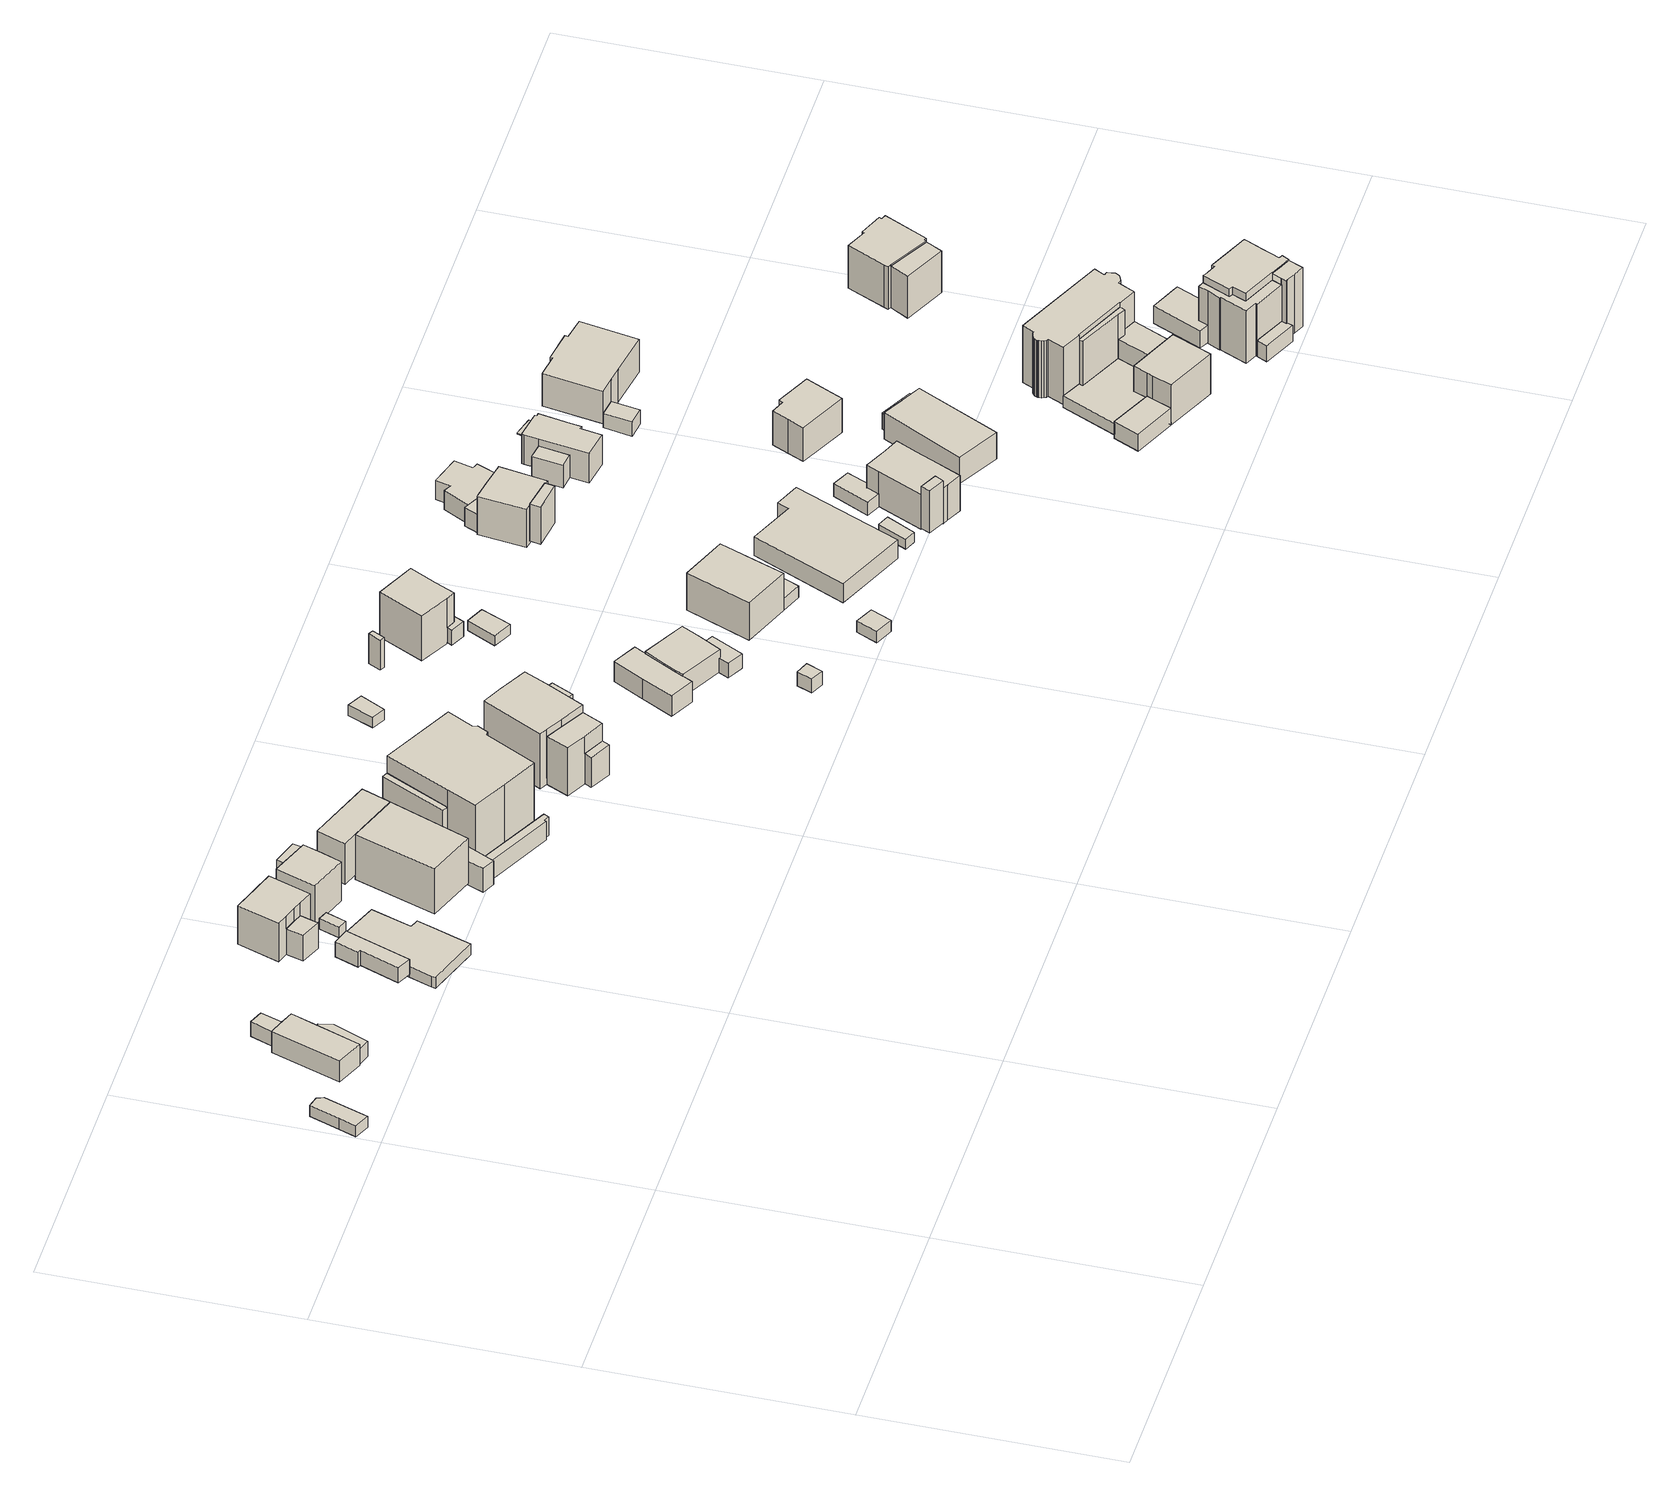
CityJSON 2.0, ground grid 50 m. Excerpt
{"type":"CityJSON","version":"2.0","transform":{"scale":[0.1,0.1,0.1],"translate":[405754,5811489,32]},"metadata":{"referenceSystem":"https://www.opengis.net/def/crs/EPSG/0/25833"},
"CityObjects":{
"building1":{"type":"Building","attributes":{"Gemeindeschluessel":"11000009","BezugspunktDach":"2200","function":"31001_2000","measuredHeight":2.52,"storeysAboveGround":1},"address":[{"country":"Germany","locality":"Berlin","thoroughfareNumber":"9 (3)","thoroughfareName":"Hahns Mühle"}],"geometry":[{"type":"Solid","lod":"1","boundaries":[[[[0,1,2,3,4,5]],[[6,7,8,9,10,11]],[[6,11,5,4]],[[7,6,4,3]],[[8,7,3,2]],[[9,8,2,1]],[[10,9,1,0]],[[11,10,0,5]]]]}]},
"building2":{"type":"Building","attributes":{"Gemeindeschluessel":"11000009","BezugspunktDach":"2200","function":"31001_2000","measuredHeight":4.81,"storeysAboveGround":1},"address":[{"country":"Germany","locality":"Berlin","thoroughfareNumber":"9 (1)","thoroughfareName":"Hahns Mühle"}],"geometry":[{"type":"Solid","lod":"1","boundaries":[[[[12,13,14,15,16,17]],[[18,19,20,21,22,23]],[[18,23,17,16]],[[19,18,16,15]],[[20,19,15,14]],[[21,20,14,13]],[[22,21,13,12]],[[23,22,12,17]]]]}]},
"building3":{"type":"Building","attributes":{"Gemeindeschluessel":"11000009","BezugspunktDach":"2200","function":"31001_2000","measuredHeight":3.52,"storeysAboveGround":1},"address":[{"country":"Germany","locality":"Berlin","thoroughfareNumber":"10 (2)","thoroughfareName":"Hahns Mühle"}],"geometry":[{"type":"Solid","lod":"1","boundaries":[[[[24,25,26,27,28]],[[29,30,31,32,33]],[[29,33,28,27]],[[30,29,27,26]],[[31,30,26,25]],[[32,31,25,24]],[[33,32,24,28]]]]}]},
"building4":{"type":"Building","attributes":{"Gemeindeschluessel":"11000009","BezugspunktDach":"2200","function":"31001_2000","measuredHeight":3.41,"storeysAboveGround":1},"address":[{"country":"Germany","locality":"Berlin","thoroughfareNumber":"9 (2)","thoroughfareName":"Hahns Mühle"}],"geometry":[{"type":"Solid","lod":"1","boundaries":[[[[15,34,35,16]],[[36,37,38,39]],[[36,39,16,35]],[[37,36,35,34]],[[38,37,34,15]],[[39,38,15,16]]]]}]},
"building5":{"type":"Building","attributes":{"Gemeindeschluessel":"11000009","BezugspunktDach":"2200","function":"31001_2000","measuredHeight":3.33,"storeysAboveGround":1},"address":[{"country":"Germany","locality":"Berlin","thoroughfareNumber":"10 (1)","thoroughfareName":"Hahns Mühle"}],"geometry":[{"type":"Solid","lod":"1","boundaries":[[[[40,41,42,43,44,45]],[[46,47,48,49,50,51]],[[46,51,45,44]],[[47,46,44,43]],[[48,47,43,42]],[[49,48,42,41]],[[50,49,41,40]],[[51,50,40,45]]]]}]},
"building6":{"type":"Building","attributes":{"Gemeindeschluessel":"11000009","BezugspunktDach":"2200","function":"31001_1010","measuredHeight":2.44,"storeysAboveGround":2},"address":[{"country":"Germany","locality":"Berlin","thoroughfareNumber":"11 (2)","thoroughfareName":"Hahns Mühle"}],"geometry":[{"type":"Solid","lod":"1","boundaries":[[[[52,53,54,55,56,57,58,59,60,61,62]],[[63,64,65,66,67,68,69,70,71,72,73]],[[63,73,62,61]],[[64,63,61,60]],[[65,64,60,59]],[[66,65,59,58]],[[67,66,58,57]],[[68,67,57,56]],[[69,68,56,55]],[[70,69,55,54]],[[71,70,54,53]],[[72,71,53,52]],[[73,72,52,62]]]]}]},
"building7":{"type":"Building","attributes":{"Gemeindeschluessel":"11000009","function":"31001_1010"},"address":[{"country":"Germany","locality":"Berlin","thoroughfareNumber":"10","thoroughfareName":"Hahns Mühle"}],"children":["building7-1","building7-2"]},
"building7-1":{"type":"BuildingPart","attributes":{"BezugspunktDach":"2200","measuredHeight":9.98,"storeysAboveGround":2},"parents":["building7"],"geometry":[{"type":"MultiSurface","lod":"1","boundaries":[[[74,75,76,77,78,79,80,81]],[[82,83,84,85,86,87,88,89]],[[82,89,81,80]],[[83,82,80,79]],[[84,83,79,78]],[[85,84,78,77]],[[86,85,77,76]],[[90,91,92,76,75]],[[88,87,75,74],[88,93,90,87]],[[89,88,74,81]],[[87,86,92,91,90]],[[90,93,88,87]]]}]},
"building7-2":{"type":"BuildingPart","attributes":{"BezugspunktDach":"2200","measuredHeight":5.84,"storeysAboveGround":2},"parents":["building7"],"geometry":[{"type":"MultiSurface","lod":"1","boundaries":[[[94,91,93,95]],[[88,86,96,97]],[[88,97,95,93]],[[96,86,91,94]],[[97,96,94,95]],[[86,87,90,91,98]],[[88,93,90,87]]]}]},
"building8":{"type":"Building","attributes":{"Gemeindeschluessel":"11000009","BezugspunktDach":"2200","function":"51009_1610","measuredHeight":2.44,"storeysAboveGround":0},"address":[{"country":"Germany","locality":"Berlin"}],"geometry":[{"type":"Solid","lod":"1","boundaries":[[[[99,100,101,102]],[[103,104,105,106]],[[103,106,102,101]],[[104,103,101,100]],[[105,104,100,99]],[[106,105,99,102]]]]}]},
"building9":{"type":"Building","attributes":{"Gemeindeschluessel":"11000009","function":"31001_1010"},"address":[{"country":"Germany","locality":"Berlin","thoroughfareNumber":"11 (1)","thoroughfareName":"Hahns Mühle"}],"children":["building9-1","building9-2"]},
"building9-1":{"type":"BuildingPart","attributes":{"BezugspunktDach":"2200","measuredHeight":9.52,"storeysAboveGround":2},"parents":["building9"],"geometry":[{"type":"MultiSurface","lod":"1","boundaries":[[[107,108,109,110,111]],[[112,113,114,115,116]],[[112,116,111,110]],[[117,118,119,120,113,112,110,109]],[[114,113,109,108]],[[115,114,108,107]],[[116,115,107,111]],[[120,119,118,117]]]}]},
"building9-2":{"type":"BuildingPart","attributes":{"BezugspunktDach":"2200","measuredHeight":7.89,"storeysAboveGround":2},"parents":["building9"],"geometry":[{"type":"MultiSurface","lod":"1","boundaries":[[[117,121,122,118]],[[123,124,120,119]],[[123,119,118,122]],[[124,123,122,121]],[[120,124,121,117]],[[119,120,125,117,118]]]}]},
"building10":{"type":"Building","attributes":{"Gemeindeschluessel":"11000009","function":"31001_1010"},"address":[{"country":"Germany","locality":"Berlin","thoroughfareNumber":"11","thoroughfareName":"Hahns Mühle"}],"children":["building10-1","building10-2"]},
"building10-1":{"type":"BuildingPart","attributes":{"BezugspunktDach":"2200","measuredHeight":9.48,"storeysAboveGround":3},"parents":["building10"],"geometry":[{"type":"Solid","lod":"1","boundaries":[[[[126,127,128,129,130]],[[131,132,133,134,135]],[[131,135,130,129]],[[132,131,129,128]],[[133,132,128,127]],[[135,134,126,130]],[[134,133,127,126]]]]}]},
"building10-2":{"type":"BuildingPart","attributes":{"BezugspunktDach":"2200","measuredHeight":10.41,"storeysAboveGround":3},"parents":["building10"],"geometry":[{"type":"MultiSurface","lod":"1","boundaries":[[[136,127,126,137]],[[138,139,140,141]],[[138,141,137,126]],[[139,138,134,133]],[[140,139,127,136]],[[141,140,136,137]],[[133,134,126,127,142]]]}]},
"building11":{"type":"Building","attributes":{"Gemeindeschluessel":"11000009","BezugspunktDach":"2200","function":"31001_2000","measuredHeight":5.54,"storeysAboveGround":1},"address":[{"country":"Germany","locality":"Berlin","thoroughfareNumber":"12 (1)","thoroughfareName":"Hahns Mühle"}],"geometry":[{"type":"Solid","lod":"1","boundaries":[[[[143,144,145,146,147,148,149]],[[150,151,152,153,154,155,156]],[[150,156,149,148]],[[151,150,148,147]],[[152,151,147,146]],[[153,152,146,145]],[[154,153,145,144]],[[155,154,144,143]],[[156,155,143,149]]]]}]},
"building12":{"type":"Building","attributes":{"Gemeindeschluessel":"11000009","BezugspunktDach":"2200","function":"51009_1610","measuredHeight":4.28,"storeysAboveGround":0},"address":[{"country":"Germany","locality":"Berlin"}],"geometry":[{"type":"Solid","lod":"1","boundaries":[[[[157,158,159,160,161,162]],[[163,164,165,166,167,168]],[[163,168,162,161]],[[164,163,161,160]],[[165,164,160,159]],[[166,165,159,158]],[[167,166,158,157]],[[168,167,157,162]]]]}]},
"building13":{"type":"Building","attributes":{"Gemeindeschluessel":"11000009","function":"31001_1010"},"address":[{"country":"Germany","locality":"Berlin","thoroughfareNumber":"12","thoroughfareName":"Hahns Mühle"}],"children":["building13-1","building13-2"]},
"building13-1":{"type":"BuildingPart","attributes":{"BezugspunktDach":"2200","measuredHeight":19.11,"storeysAboveGround":2},"parents":["building13"],"geometry":[{"type":"Solid","lod":"1","boundaries":[[[[169,170,171,172,173,174,175,176,177,178]],[[179,180,181,182,183,184,185,186,187,188]],[[179,188,178,177]],[[180,179,177,176],[180,189,190,179]],[[181,180,176,175]],[[182,181,175,174]],[[183,182,174,173]],[[184,183,173,172]],[[185,184,172,171]],[[186,185,171,170]],[[187,186,170,169]],[[188,187,169,178]],[[189,180,179,190]]]]}]},
"building13-2":{"type":"BuildingPart","attributes":{"BezugspunktDach":"2200","measuredHeight":10.56,"storeysAboveGround":2},"parents":["building13"],"geometry":[{"type":"Solid","lod":"1","boundaries":[[[[190,189,191,192]],[[153,180,179,154]],[[153,154,192,191]],[[180,153,191,189]],[[154,179,190,192]],[[179,180,189,190]]]]}]},
"building14":{"type":"Building","attributes":{"Gemeindeschluessel":"11000009","function":"31001_1010"},"address":[{"country":"Germany","locality":"Berlin","thoroughfareNumber":"13","thoroughfareName":"Hahns Mühle"}],"children":["building14-1","building14-2","building14-3","building14-4","building14-5"]},
"building14-1":{"type":"BuildingPart","attributes":{"BezugspunktDach":"2200","measuredHeight":15.38,"storeysAboveGround":2},"parents":["building14"],"geometry":[{"type":"MultiSurface","lod":"1","boundaries":[[[193,194,195,196,197,198,199,200,201]],[[202,203,204,205,206,207,208,209,210]],[[202,210,201,200]],[[203,202,200,199]],[[204,203,211,212,213,214,199,198]],[[205,204,198,197]],[[215,216,217,218,219,206,205,197,196]],[[207,206,196,195]],[[220,221,207,195,194]],[[222,223,220,208,194,193]],[[210,209,193,201]],[[214,213,212,211]],[[219,218,217,216,215]],[[208,207,221,220]],[[209,208,220,223,222]]]}]},
"building14-2":{"type":"BuildingPart","attributes":{"BezugspunktDach":"2200","measuredHeight":12.63,"storeysAboveGround":2},"parents":["building14"],"geometry":[{"type":"MultiSurface","lod":"1","boundaries":[[[224,225,221,223,226]],[[209,207,227,228,229]],[[209,229,226,223]],[[227,207,221,225]],[[230,231,225,224]],[[228,227,232,233]],[[229,228,224,226]],[[207,234,208,220,221]],[[223,220,208,209]],[[233,232,231,230]]]}]},
"building14-3":{"type":"BuildingPart","attributes":{"BezugspunktDach":"2200","measuredHeight":8.28,"storeysAboveGround":2},"parents":["building14"],"geometry":[{"type":"MultiSurface","lod":"1","boundaries":[[[213,235,236,214]],[[237,238,212,211]],[[237,211,214,236]],[[238,237,236,235]],[[212,238,235,213]],[[211,212,239,213,214]]]}]},
"building14-4":{"type":"BuildingPart","attributes":{"BezugspunktDach":"2200","measuredHeight":6.93,"storeysAboveGround":2},"parents":["building14"],"geometry":[{"type":"Solid","lod":"1","boundaries":[[[[240,231,230,241]],[[233,232,242,243]],[[233,243,241,230]],[[242,232,231,240]],[[243,242,240,241]],[[233,230,231,232]]]]}]},
"building14-5":{"type":"BuildingPart","attributes":{"BezugspunktDach":"2200","measuredHeight":11.04,"storeysAboveGround":2},"parents":["building14"],"geometry":[{"type":"Solid","lod":"1","boundaries":[[[[244,245,216,215]],[[217,246,247,218]],[[246,217,216,245]],[[247,246,245,244]],[[218,247,244,215]],[[217,218,215,216]]]]}]},
"building15":{"type":"Building","attributes":{"Gemeindeschluessel":"11000009","BezugspunktDach":"2200","function":"31001_2000","measuredHeight":2.4,"storeysAboveGround":1},"address":[{"country":"Germany","locality":"Berlin","thoroughfareNumber":"24 (1)","thoroughfareName":"Hahns Mühle"}],"geometry":[{"type":"Solid","lod":"1","boundaries":[[[[248,249,250,251]],[[252,253,254,255]],[[252,255,251,250]],[[253,252,250,249]],[[254,253,249,248]],[[255,254,248,251]]]]}]},
"building16":{"type":"Building","attributes":{"Gemeindeschluessel":"11000009","BezugspunktDach":"2200","function":"31001_2000","measuredHeight":3.65,"storeysAboveGround":1},"address":[{"country":"Germany","locality":"Berlin","thoroughfareNumber":"15 (2)","thoroughfareName":"Hahns Mühle"}],"geometry":[{"type":"Solid","lod":"1","boundaries":[[[[256,257,258,259,260]],[[261,262,263,264,265]],[[261,265,260,259]],[[262,261,259,258]],[[263,262,258,257]],[[264,263,257,256]],[[265,264,256,260]]]]}]},
"building17":{"type":"Building","attributes":{"Gemeindeschluessel":"11000009","function":"31001_1010"},"address":[{"country":"Germany","locality":"Berlin","thoroughfareNumber":"14","thoroughfareName":"Hahns Mühle"}],"children":["building17-1","building17-2"]},
"building17-1":{"type":"BuildingPart","attributes":{"BezugspunktDach":"2200","measuredHeight":5.62,"storeysAboveGround":1},"parents":["building17"],"geometry":[{"type":"MultiSurface","lod":"1","boundaries":[[[266,267,268,269,270,271,272]],[[273,274,275,276,277,278,279]],[[280,281,279,272,271]],[[282,280,271,270]],[[283,284,282,274,285,275,274,270,269]],[[276,275,269,268]],[[277,276,268,267]],[[278,277,267,266]],[[279,278,266,272]],[[273,279,281,280]],[[274,286,273,280,282]],[[275,285,284,283]],[[285,274,282,284]]]}]},
"building17-2":{"type":"BuildingPart","attributes":{"BezugspunktDach":"2200","measuredHeight":5.42,"storeysAboveGround":1},"parents":["building17"],"geometry":[{"type":"MultiSurface","lod":"1","boundaries":[[[287,281,284,288,289,290,291]],[[292,293,294,285,279,295,296]],[[292,296,291,290]],[[293,292,290,289]],[[294,293,289,288]],[[294,288,283,275,285]],[[295,279,281,287]],[[296,295,287,291]],[[285,275,283,284]],[[273,280,281,279]],[[280,273,274,282]],[[285,284,282,274]]]}]},
"building18":{"type":"Building","attributes":{"Gemeindeschluessel":"11000009","BezugspunktDach":"2200","function":"51009_1610","measuredHeight":6.95,"storeysAboveGround":0},"address":[{"country":"Germany","locality":"Berlin"}],"geometry":[{"type":"Solid","lod":"1","boundaries":[[[[297,298,299,300]],[[301,302,303,304]],[[301,304,300,299]],[[302,301,299,298]],[[303,302,298,297]],[[304,303,297,300]]]]}]},
"building19":{"type":"Building","attributes":{"Gemeindeschluessel":"11000009","BezugspunktDach":"2200","function":"31001_2463","measuredHeight":3.22,"storeysAboveGround":1},"address":[{"country":"Germany","locality":"Berlin","thoroughfareNumber":"14 (1)","thoroughfareName":"Hahns Mühle"}],"geometry":[{"type":"Solid","lod":"1","boundaries":[[[[305,306,307,308,309,310]],[[311,278,277,312,313,314]],[[311,314,310,309]],[[278,311,309,308]],[[277,278,308,307]],[[312,277,307,306]],[[313,312,306,305]],[[314,313,305,310]]]]}]},
"building20":{"type":"Building","attributes":{"Gemeindeschluessel":"11000009","function":"31001_1010"},"address":[{"country":"Germany","locality":"Berlin","thoroughfareNumber":"23","thoroughfareName":"Hahns Mühle"}],"children":["building20-1","building20-2"]},
"building20-1":{"type":"BuildingPart","attributes":{"BezugspunktDach":"2200","measuredHeight":11.65,"storeysAboveGround":2},"parents":["building20"],"geometry":[{"type":"MultiSurface","lod":"1","boundaries":[[[315,316,317,318,319,320,321]],[[322,323,324,325,326,327,328]],[[322,328,321,320]],[[323,322,320,319]],[[324,323,319,318]],[[325,324,318,317]],[[326,325,329,330,331,332,317,316]],[[333,331,316,315]],[[327,326,330,334]],[[328,327,315,321]],[[332,331,330,329]],[[334,330,331,333]]]}]},
"building20-2":{"type":"BuildingPart","attributes":{"BezugspunktDach":"2200","measuredHeight":3.41,"storeysAboveGround":2},"parents":["building20"],"geometry":[{"type":"Solid","lod":"1","boundaries":[[[[335,336,332,331,333,337]],[[334,330,329,338,339,340]],[[334,340,337,333]],[[338,329,332,336]],[[339,338,336,335]],[[340,339,335,337]],[[334,333,331,330]],[[329,330,331,332]]]]}]},
"building21":{"type":"Building","attributes":{"Gemeindeschluessel":"11000009","BezugspunktDach":"2200","function":"31001_2000","measuredHeight":2.31,"storeysAboveGround":1},"address":[{"country":"Germany","locality":"Berlin","thoroughfareNumber":"22","thoroughfareName":"Hahns Mühle"}],"geometry":[{"type":"Solid","lod":"1","boundaries":[[[[341,342,343,344]],[[345,346,347,348]],[[345,348,344,343]],[[346,345,343,342]],[[347,346,342,341]],[[348,347,341,344]]]]}]},
"building22":{"type":"Building","attributes":{"Gemeindeschluessel":"11000009","BezugspunktDach":"2200","function":"31001_2000","measuredHeight":3.1,"storeysAboveGround":1},"address":[{"country":"Germany","locality":"Berlin","thoroughfareNumber":"16 (1)","thoroughfareName":"Hahns Mühle"}],"geometry":[{"type":"Solid","lod":"1","boundaries":[[[[349,350,351,352]],[[353,354,355,356]],[[353,356,352,351]],[[354,353,351,350]],[[355,354,350,349]],[[356,355,349,352]]]]}]},
"building23":{"type":"Building","attributes":{"Gemeindeschluessel":"11000009","BezugspunktDach":"2200","function":"31001_1010","measuredHeight":10.92,"storeysAboveGround":1},"address":[{"country":"Germany","locality":"Berlin","thoroughfareNumber":"15","thoroughfareName":"Hahns Mühle"}],"geometry":[{"type":"Solid","lod":"1","boundaries":[[[[357,358,359,360,361]],[[362,363,364,365,366]],[[362,366,361,360]],[[363,362,360,359]],[[364,363,359,358]],[[365,364,358,357]],[[366,365,357,361]]]]}]},
"building24":{"type":"Building","attributes":{"Gemeindeschluessel":"11000009","BezugspunktDach":"2200","function":"31001_2000","measuredHeight":2.67,"storeysAboveGround":1},"address":[{"country":"Germany","locality":"Berlin","thoroughfareNumber":"15 (1)","thoroughfareName":"Hahns Mühle"}],"geometry":[{"type":"Solid","lod":"1","boundaries":[[[[367,368,369,370,371]],[[364,372,373,374,365]],[[364,365,371,370]],[[372,364,370,369]],[[373,372,369,368]],[[374,373,368,367]],[[365,374,367,371]]]]}]},
"building25":{"type":"Building","attributes":{"Gemeindeschluessel":"11000009","BezugspunktDach":"2200","function":"31001_1010","measuredHeight":4.26,"storeysAboveGround":2},"address":[{"country":"Germany","locality":"Berlin","thoroughfareNumber":"16","thoroughfareName":"Hahns Mühle"}],"geometry":[{"type":"Solid","lod":"1","boundaries":[[[[375,376,377,378,379,380]],[[381,382,383,384,385,386]],[[381,386,380,379]],[[382,381,379,378]],[[383,382,378,377]],[[384,383,377,376]],[[385,384,376,375]],[[386,385,375,380]]]]}]},
"building26":{"type":"Building","attributes":{"Gemeindeschluessel":"11000009","BezugspunktDach":"2200","function":"51009_1610","measuredHeight":8.54,"storeysAboveGround":0},"address":[{"country":"Germany","locality":"Berlin"}],"geometry":[{"type":"Solid","lod":"1","boundaries":[[[[387,388,389,390]],[[391,392,393,394]],[[391,394,390,389]],[[392,391,389,388]],[[393,392,388,387]],[[394,393,387,390]]]]}]},
"building27":{"type":"Building","attributes":{"Gemeindeschluessel":"11000009","BezugspunktDach":"2200","function":"31001_2000","measuredHeight":2.31,"storeysAboveGround":1},"address":[{"country":"Germany","locality":"Berlin","thoroughfareNumber":"16 (2)","thoroughfareName":"Hahns Mühle"}],"geometry":[{"type":"Solid","lod":"1","boundaries":[[[[395,396,397,398]],[[399,400,401,402]],[[399,402,398,397]],[[400,399,397,396]],[[401,400,396,395]],[[402,401,395,398]]]]}]},
"building28":{"type":"Building","attributes":{"Gemeindeschluessel":"11000009","BezugspunktDach":"2200","function":"51009_1610","measuredHeight":4.29,"storeysAboveGround":0},"address":[{"country":"Germany","locality":"Berlin"}],"geometry":[{"type":"Solid","lod":"1","boundaries":[[[[403,404,405,406,407]],[[408,409,410,411,412]],[[408,412,407,406]],[[409,408,406,405]],[[410,409,405,404]],[[411,410,404,403]],[[412,411,403,407]]]]}]},
"building29":{"type":"Building","attributes":{"Gemeindeschluessel":"11000009","BezugspunktDach":"2200","function":"51009_1610","measuredHeight":9.69,"storeysAboveGround":0},"address":[{"country":"Germany","locality":"Berlin"}],"geometry":[{"type":"Solid","lod":"1","boundaries":[[[[413,414,415,416]],[[417,418,419,420]],[[417,420,416,415]],[[418,417,415,414]],[[419,418,414,413]],[[420,419,413,416]]]]}]},
"building30":{"type":"Building","attributes":{"Gemeindeschluessel":"11000009","function":"31001_1010"},"address":[{"country":"Germany","locality":"Berlin","thoroughfareNumber":"21","thoroughfareName":"Hahns Mühle"}],"children":["building30-1","building30-2"]},
"building30-1":{"type":"BuildingPart","attributes":{"BezugspunktDach":"2200","measuredHeight":10.8,"storeysAboveGround":2},"parents":["building30"],"geometry":[{"type":"MultiSurface","lod":"1","boundaries":[[[421,422,423,424,425,426,427,428]],[[429,430,431,432,433,434,435,436]],[[429,436,428,427]],[[430,429,427,426]],[[431,430,426,425]],[[432,437,403,425,424]],[[433,432,424,423]],[[434,433,423,422]],[[435,434,422,421]],[[436,435,421,428]],[[431,438,403,437,432]]]}]},
"building30-2":{"type":"BuildingPart","attributes":{"BezugspunktDach":"2200","measuredHeight":4.38,"storeysAboveGround":2},"parents":["building30"],"geometry":[{"type":"Solid","lod":"1","boundaries":[[[[404,403,437,439,440,441,442,443,444,445,446,405]],[[447,448,449,450,451,452,453,454,455,456,457,458]],[[447,458,405,446]],[[448,447,446,445]],[[449,448,445,444]],[[450,449,444,443]],[[451,450,443,442]],[[452,451,442,441]],[[453,452,441,440]],[[454,453,440,439]],[[455,454,439,437]],[[456,455,437,432,431,403]],[[457,456,403,404]],[[458,457,404,405]],[[403,431,432,437]]]]}]},
"building31":{"type":"Building","attributes":{"Gemeindeschluessel":"11000009","BezugspunktDach":"2200","function":"31001_1010","measuredHeight":9.93,"storeysAboveGround":2},"address":[{"country":"Germany","locality":"Berlin","thoroughfareNumber":"17A","thoroughfareName":"Hahns Mühle"}],"geometry":[{"type":"Solid","lod":"1","boundaries":[[[[459,460,461,462,463,464,465,466,467,468,469,470,471]],[[472,473,474,475,476,477,478,479,480,481,482,483,484]],[[472,484,471,470]],[[473,472,470,469]],[[474,473,469,468]],[[475,474,468,467]],[[476,475,467,466]],[[477,476,466,465]],[[478,477,465,464]],[[479,478,464,463]],[[480,479,463,462]],[[481,480,462,461]],[[482,481,461,460]],[[483,482,460,459]],[[484,483,459,471]]]]}]},
"building32":{"type":"Building","attributes":{"Gemeindeschluessel":"11000009","BezugspunktDach":"2200","function":"31001_2463","measuredHeight":3.04,"storeysAboveGround":1},"address":[{"country":"Germany","locality":"Berlin","thoroughfareNumber":"17A (1)","thoroughfareName":"Hahns Mühle"}],"geometry":[{"type":"Solid","lod":"1","boundaries":[[[[485,486,487,488,489,490]],[[491,492,493,494,495,496]],[[491,496,490,489]],[[492,491,489,488]],[[493,492,488,487]],[[494,493,487,486]],[[495,494,486,485]],[[496,495,485,490]]]]}]},
"building33":{"type":"Building","attributes":{"Gemeindeschluessel":"11000009","function":"31001_1010"},"address":[{"country":"Germany","locality":"Berlin","thoroughfareNumber":"20","thoroughfareName":"Hahns Mühle"}],"children":["building33-1","building33-2"]},
"building33-1":{"type":"BuildingPart","attributes":{"BezugspunktDach":"2200","measuredHeight":8.61,"storeysAboveGround":2},"parents":["building33"],"geometry":[{"type":"MultiSurface","lod":"1","boundaries":[[[497,498,499,500,501,502,503,504,505,506,507]],[[508,509,510,511,512,513,514,515,516,517,518]],[[508,519,520,521,518,507,506]],[[509,508,506,505]],[[510,509,505,504]],[[511,510,504,503]],[[512,511,503,502]],[[513,512,502,501]],[[514,513,501,500]],[[515,514,500,499]],[[516,515,499,498]],[[517,516,498,497]],[[518,517,497,507]],[[521,520,519,508]]]}]},
"building33-2":{"type":"BuildingPart","attributes":{"BezugspunktDach":"2200","measuredHeight":5.17,"storeysAboveGround":2},"parents":["building33"],"geometry":[{"type":"Solid","lod":"1","boundaries":[[[[520,519,522,523]],[[524,508,521,525]],[[524,525,523,522]],[[508,524,522,519]],[[525,521,520,523]],[[521,508,519,520]]]]}]},
"building34":{"type":"Building","attributes":{"Gemeindeschluessel":"11000009","function":"31001_1010"},"address":[{"country":"Germany","locality":"Berlin","thoroughfareNumber":"4","thoroughfareName":"Spreestraße"}],"children":["building34-1","building34-2"]},
"building34-1":{"type":"BuildingPart","attributes":{"BezugspunktDach":"2200","measuredHeight":8.39,"storeysAboveGround":1},"parents":["building34"],"geometry":[{"type":"MultiSurface","lod":"1","boundaries":[[[526,527,528,529,530]],[[531,532,533,534,535]],[[531,535,530,529]],[[536,537,538,532,531,529,528]],[[539,540,536,532,528,527]],[[534,533,527,526]],[[535,534,526,530]],[[532,538,537,536]],[[533,532,536,540,539]]]}]},
"building34-2":{"type":"BuildingPart","attributes":{"BezugspunktDach":"2200","measuredHeight":3.69,"storeysAboveGround":1},"parents":["building34"],"geometry":[{"type":"MultiSurface","lod":"1","boundaries":[[[540,541,542,537]],[[543,544,533,538]],[[543,538,537,542]],[[544,543,542,541]],[[533,544,541,540]],[[538,532,536,537]],[[540,536,532,533]]]}]},
"building35":{"type":"Building","attributes":{"Gemeindeschluessel":"11000009","BezugspunktDach":"2200","function":"31001_1010","measuredHeight":9.67,"storeysAboveGround":2},"address":[{"country":"Germany","locality":"Berlin","thoroughfareNumber":"17","thoroughfareName":"Hahns Mühle"}],"geometry":[{"type":"Solid","lod":"1","boundaries":[[[[545,546,547,548,549,550,551,552]],[[553,554,555,556,557,558,559,560]],[[553,560,552,551]],[[554,553,551,550]],[[555,554,550,549]],[[556,555,549,548]],[[557,556,548,547]],[[558,557,547,546]],[[559,558,546,545]],[[560,559,545,552]]]]}]},
"building36":{"type":"Building","attributes":{"Gemeindeschluessel":"11000009","BezugspunktDach":"2200","function":"31001_2000","measuredHeight":0.221,"storeysAboveGround":1},"address":[{"country":"Germany","locality":"Berlin","thoroughfareNumber":"20 (1)","thoroughfareName":"Hahns Mühle"}],"geometry":[{"type":"Solid","lod":"1","boundaries":[[[[561,562,563,564]],[[565,566,567,568]],[[565,568,564,563]],[[566,565,563,562]],[[567,566,562,561]],[[568,567,561,564]]]]}]},
"building37":{"type":"Building","attributes":{"Gemeindeschluessel":"11000009","BezugspunktDach":"2200","function":"31001_2000","measuredHeight":4.07,"storeysAboveGround":1},"address":[{"country":"Germany","locality":"Berlin","thoroughfareNumber":"19 (1)","thoroughfareName":"Hahns Mühle"}],"geometry":[{"type":"Solid","lod":"1","boundaries":[[[[569,570,571,572]],[[573,574,575,576]],[[573,576,572,571]],[[574,573,571,570]],[[575,574,570,569]],[[576,575,569,572]]]]}]},
"building38":{"type":"Building","attributes":{"Gemeindeschluessel":"11000009","BezugspunktDach":"2200","function":"31001_2000","measuredHeight":2.6,"storeysAboveGround":1},"address":[{"country":"Germany","locality":"Berlin","thoroughfareNumber":"1 (1)","thoroughfareName":"Spreestraße"}],"geometry":[{"type":"Solid","lod":"1","boundaries":[[[[577,578,579,580,581,582,583,584]],[[585,586,587,588,589,590,591,592]],[[585,592,584,583]],[[586,585,583,582]],[[587,586,582,581]],[[588,587,581,580]],[[589,588,580,579]],[[590,589,579,578]],[[591,590,578,577]],[[592,591,577,584]]]]}]},
"building39":{"type":"Building","attributes":{"Gemeindeschluessel":"11000009","BezugspunktDach":"2200","function":"31001_1010","measuredHeight":10.08,"storeysAboveGround":1},"address":[{"country":"Germany","locality":"Berlin","thoroughfareNumber":"19","thoroughfareName":"Hahns Mühle"},{"country":"Germany","locality":"Berlin","thoroughfareNumber":"110","thoroughfareName":"Müggelseedamm"}],"geometry":[{"type":"Solid","lod":"1","boundaries":[[[[593,594,595,596,597,598,599,600,601,602]],[[603,604,605,606,607,608,609,610,611,612]],[[603,612,602,601]],[[604,603,601,600]],[[605,604,600,599]],[[606,605,599,598]],[[607,606,598,597]],[[608,607,597,596]],[[609,608,596,595]],[[610,609,595,594]],[[611,610,594,593]],[[612,611,593,602]]]]}]},
"building40":{"type":"Building","attributes":{"Gemeindeschluessel":"11000009","function":"31001_1010"},"address":[{"country":"Germany","locality":"Berlin","thoroughfareNumber":"1","thoroughfareName":"Spreestraße"}],"children":["building40-1","building40-2","building40-3","building40-4","building40-5"]},
"building40-1":{"type":"BuildingPart","attributes":{"BezugspunktDach":"2200","measuredHeight":14.14,"storeysAboveGround":3},"parents":["building40"],"geometry":[{"type":"MultiSurface","lod":"1","boundaries":[[[613,614,615,616,617,618,619,620,621,622,623,624,625,626,627,628,629,630,631,632,633,634,635,636,637,638,639,640]],[[641,642,643,644,645,646,647,648,649,650,651,652,653,654,655,656,657,658,659,660,661,662,663,664,665,666,667,668]],[[641,668,640,639]],[[642,641,639,638]],[[643,642,638,637]],[[644,643,637,636]],[[645,644,636,635]],[[646,645,635,634]],[[647,646,634,633]],[[648,647,633,632]],[[649,648,632,631]],[[650,649,631,630]],[[651,650,630,629]],[[652,651,629,628]],[[653,652,628,627]],[[654,653,627,626]],[[655,654,626,625]],[[656,655,625,624]],[[657,656,624,623]],[[658,657,623,622]],[[659,658,622,621]],[[660,659,621,620]],[[661,660,620,619]],[[662,661,619,618]],[[663,662,618,617]],[[669,670,671,670,672,617,616]],[[665,673,674,616,615]],[[675,673,615,614]],[[667,676,675,614,613]],[[668,667,613,640]],[[664,677,670,669]],[[677,663,672,670,671]],[[664,674,673,665]],[[678,666,665,673,675]],[[675,676,667,666]]]}]},
"building40-2":{"type":"BuildingPart","attributes":{"BezugspunktDach":"2200","measuredHeight":12.07,"storeysAboveGround":3},"parents":["building40"],"geometry":[{"type":"MultiSurface","lod":"1","boundaries":[[[679,680,674,673,675,676,681]],[[667,666,665,664,682,683,684]],[[667,684,681,676]],[[685,669,674,680]],[[683,686,685,680,679]],[[684,683,679,681]],[[666,667,676,675]],[[665,666,675,673,687]],[[665,673,674,664]],[[682,664,669,685]],[[682,688,685,686,683]]]}]},
"building40-3":{"type":"BuildingPart","attributes":{"BezugspunktDach":"2200","measuredHeight":10.85,"storeysAboveGround":3},"parents":["building40"],"geometry":[{"type":"MultiSurface","lod":"1","boundaries":[[[689,690,691,692,693,694,695,696,697]],[[698,699,700,701,702,703,704,705,706]],[[707,708,697,696]],[[699,709,707,698,696,695]],[[700,699,695,694]],[[701,700,694,693]],[[702,701,693,692]],[[703,702,692,691]],[[704,703,691,690]],[[705,704,690,689]],[[706,705,689,697]],[[698,706,708,707]],[[698,707,709,699]]]}]},
"building40-4":{"type":"BuildingPart","attributes":{"BezugspunktDach":"2200","measuredHeight":8.07,"storeysAboveGround":3},"parents":["building40"],"geometry":[{"type":"MultiSurface","lod":"1","boundaries":[[[710,711,672,670,669,685,686,712]],[[713,714,715,716,717,702,718,701]],[[713,701,712,686]],[[714,713,683,682]],[[715,714,685,682,664]],[[716,715,664,677]],[[717,716,670,677,663]],[[702,717,672,711]],[[718,702,711,710]],[[701,718,710,712]],[[682,683,686,685,719]],[[664,682,685,669]],[[677,664,669,670]],[[663,677,670,672,720]]]}]},
"building40-5":{"type":"BuildingPart","attributes":{"BezugspunktDach":"2200","measuredHeight":3.92,"storeysAboveGround":3},"parents":["building40"],"geometry":[{"type":"MultiSurface","lod":"1","boundaries":[[[708,709,721,722]],[[723,699,706,724]],[[723,724,722,721]],[[699,723,721,709]],[[706,699,698,706,708]],[[724,706,708,722]],[[708,706,698,707]],[[725,709,707,698,699]]]}]},
"building41":{"type":"Building","attributes":{"Gemeindeschluessel":"11000009","BezugspunktDach":"2200","function":"51009_1610","measuredHeight":3.69,"storeysAboveGround":0},"address":[{"country":"Germany","locality":"Berlin"}],"geometry":[{"type":"Solid","lod":"1","boundaries":[[[[726,727,728,729,730,731]],[[732,733,734,735,736,737]],[[732,737,731,730]],[[733,732,730,729]],[[734,733,729,728]],[[735,734,728,727]],[[736,735,727,726]],[[737,736,726,731]]]]}]},
"building42":{"type":"Building","attributes":{"Gemeindeschluessel":"11000009","function":"31001_1010"},"address":[{"country":"Germany","locality":"Berlin","thoroughfareNumber":"2","thoroughfareName":"Spreestraße"}],"children":["building42-1","building42-2","building42-3"]},
"building42-1":{"type":"BuildingPart","attributes":{"BezugspunktDach":"2200","measuredHeight":14.8,"storeysAboveGround":4},"parents":["building42"],"geometry":[{"type":"MultiSurface","lod":"1","boundaries":[[[738,739,740,741,742,743,744,745,746,747,748,749,750,751,752,753,754,755]],[[756,757,758,759,760,761,762,763,764,765,766,767,768,769,770,771,772,773]],[[774,775,776,755,754]],[[777,774,756,754,753]],[[758,778,777,757,753,752]],[[759,758,752,751]],[[760,759,751,750]],[[761,760,750,749]],[[762,761,749,748]],[[763,762,748,747]],[[764,763,747,746]],[[765,764,746,745]],[[766,765,745,744]],[[767,766,744,743]],[[768,767,743,742]],[[769,768,742,741]],[[770,769,741,740]],[[779,780,770,740,739]],[[772,781,782,779,739,738]],[[775,783,772,738,755]],[[756,773,776,775,774]],[[757,756,774,777]],[[757,777,778,758]],[[771,770,780,779]],[[784,782,781,772]],[[784,771,779,782]],[[773,772,783,775]]]}]},
"building42-2":{"type":"BuildingPart","attributes":{"BezugspunktDach":"2200","measuredHeight":14.1,"storeysAboveGround":4},"parents":["building42"],"geometry":[{"type":"MultiSurface","lod":"1","boundaries":[[[785,786,787,780,782,781,788,789]],[[733,772,784,770,790,791,735,734]],[[733,734,789,788]],[[790,770,780,787]],[[791,790,787,786]],[[735,791,786,785]],[[734,735,785,789]],[[733,792,793,783,772]],[[784,772,781,782]],[[770,771,779,780]],[[784,782,779,771,794]]]}]},
"building42-3":{"type":"BuildingPart","attributes":{"BezugspunktDach":"2200","measuredHeight":12.15,"storeysAboveGround":4},"parents":["building42"],"geometry":[{"type":"MultiSurface","lod":"1","boundaries":[[[795,796,793,783,775,774,777,778,797,798,799,800,801]],[[802,803,804,805,758,757,756,773,772,733,732,806,807]],[[802,807,801,800]],[[803,802,800,799]],[[804,803,799,798]],[[805,804,798,797]],[[758,805,797,778]],[[757,758,757,808]],[[757,809,757,756]],[[733,772,783,772,733,793]],[[732,733,793,796]],[[806,732,796,795]],[[807,806,795,801]],[[808,757,758,810,778,777]],[[756,757,809,777,774,811]],[[773,756,774,775]],[[772,773,812,775,783]]]}]},
"building43":{"type":"Building","attributes":{"Gemeindeschluessel":"11000009","BezugspunktDach":"2200","function":"31001_2723","measuredHeight":4.69,"storeysAboveGround":1},"address":[{"country":"Germany","locality":"Berlin","thoroughfareNumber":"2 (1)","thoroughfareName":"Spreestraße"}],"geometry":[{"type":"Solid","lod":"1","boundaries":[[[[813,814,815,816,817,818,819,820,821,822,823,824,825,826]],[[827,828,829,830,831,832,833,834,835,836,837,838,839,840]],[[827,840,826,825]],[[828,827,825,824]],[[829,828,824,823]],[[830,829,823,822]],[[831,830,822,821]],[[832,831,821,820]],[[833,832,820,819]],[[834,833,819,818]],[[835,834,818,817]],[[836,835,817,816]],[[837,836,816,815]],[[838,837,815,814]],[[839,838,814,813]],[[840,839,813,826]]]]}]},
"building44":{"type":"Building","attributes":{"Gemeindeschluessel":"11000009","function":"31001_1010"},"address":[{"country":"Germany","locality":"Berlin","thoroughfareNumber":"3","thoroughfareName":"Spreestraße"}],"children":["building44-1","building44-2"]},
"building44-1":{"type":"BuildingPart","attributes":{"BezugspunktDach":"2200","measuredHeight":12.41,"storeysAboveGround":2},"parents":["building44"],"geometry":[{"type":"MultiSurface","lod":"1","boundaries":[[[841,842,843,844,845,846,847,848,849,850,851,852]],[[853,854,855,856,857,858,859,860,861,862,863,864]],[[853,864,852,851]],[[854,853,851,850]],[[855,854,850,849]],[[856,855,849,848]],[[857,856,848,847]],[[858,857,847,846]],[[859,858,846,845]],[[860,859,845,844]],[[861,860,844,843]],[[862,861,843,842]],[[865,866,842,841]],[[864,863,841,852]],[[867,863,868,862,869,866,865]]]}]},
"building44-2":{"type":"BuildingPart","attributes":{"BezugspunktDach":"2200","measuredHeight":10.65,"storeysAboveGround":2},"parents":["building44"],"geometry":[{"type":"Solid","lod":"1","boundaries":[[[[870,866,865,871]],[[863,862,872,873]],[[863,873,871,865]],[[872,862,866,870]],[[873,872,870,871]],[[862,863,865,866]]]]}]}
},
"vertices":[
[35,1034,31],[65,1122,31],[60,1135,31],[38,1141,31],[17,1082,31],[5,1048,31],[17,1082,6],[38,1141,6],[60,1135,6],[65,1122,6],[35,1034,6],[5,1048,6],
[183,1089,65],[216,1183,65],[232,1227,65],[206,1237,65],[177,1248,65],[130,1111,65],[177,1248,16],[206,1237,16],[232,1227,16],[216,1183,16],[183,1089,16],[130,1111,16],
[208,1081,53],[237,1151,53],[231,1178,53],[216,1183,53],[183,1089,53],[216,1183,18],[231,1178,18],[237,1151,18],[208,1081,18],[183,1089,18],
[220,1279,65],[193,1290,65],[193,1290,31],[220,1279,31],[206,1237,31],[177,1248,31],
[436,1066,59],[482,1194,59],[448,1205,59],[431,1158,59],[437,1156,59],[408,1079,59],[437,1156,25],[431,1158,25],[448,1205,25],[482,1194,25],[436,1066,25],[408,1079,25],
[523,978,43],[532,1006,43],[548,1052,43],[559,1085,43],[542,1092,43],[568,1171,43],[485,1203,43],[482,1194,43],[436,1066,43],[420,1021,43],[419,1014,43],[420,1021,18],[436,1066,18],[482,1194,18],[485,1203,18],[568,1171,18],[542,1092,18],[559,1085,18],[548,1052,18],[532,1006,18],[523,978,18],[419,1014,18],
[410,1284,132],[434,1276,132],[451,1270,132],[480,1259,132],[508,1342,132],[461,1358,132],[415,1374,132],[387,1292,132],[415,1374,44],[461,1358,44],[508,1342,44],[480,1259,44],[451,1270,44],[434,1276,44],[410,1284,44],[387,1292,44],[434,1276,103],[451,1270,103],[451,1270,63],[410,1284,103],
[440,1234,103],[400,1250,103],[440,1234,44],[400,1250,44],[451,1270,89],
[506,1201,60],[520,1241,60],[501,1248,60],[487,1208,60],[501,1248,36],[520,1241,36],[506,1201,36],[487,1208,36],
[581,1230,130],[595,1268,130],[608,1306,130],[533,1335,130],[505,1258,130],[533,1335,39],[608,1306,39],[595,1268,39],[581,1230,39],[505,1258,39],[608,1306,124],[557,1326,124],[557,1326,45],[608,1306,45],
[613,1327,124],[563,1343,124],[563,1343,45],[613,1327,45],[608,1306,76],
[654,1224,135],[755,1187,135],[776,1244,135],[646,1291,135],[624,1234,135],[646,1291,41],[776,1244,41],[755,1187,41],[654,1224,41],[624,1234,41],
[695,1029,135],[599,1064,135],[654,1224,31],[755,1187,31],[695,1029,31],[599,1064,31],[755,1187,98],
[708,986,82],[760,1093,82],[823,1219,82],[776,1244,82],[755,1187,82],[695,1029,82],[683,998,82],[695,1029,27],[755,1187,27],[776,1244,27],[823,1219,27],[760,1093,27],[708,986,27],[683,998,27],
[853,929,67],[855,933,67],[866,928,67],[871,938,67],[732,1009,67],[725,993,67],[732,1009,24],[871,938,24],[866,928,24],[855,933,24],[853,929,24],[725,993,24],
[812,994,172],[882,959,172],[934,1059,172],[942,1060,172],[953,1081,172],[950,1089,172],[977,1141,172],[833,1214,172],[771,1087,172],[742,1029,172],[771,1087,27],[833,1214,27],[977,1141,27],[950,1089,27],[953,1081,27],[942,1060,27],[934,1059,27],[882,959,27],[812,994,27],[742,1029,27],[833,1214,132],[771,1087,132],
[823,1219,132],[760,1093,132],
[998,967,153],[1031,949,153],[1078,923,153],[1095,956,153],[1117,999,153],[1139,1045,153],[1083,1075,153],[1044,1094,153],[983,975,153],[1044,1094,26],[1083,1075,26],[1139,1045,26],[1117,999,26],[1095,956,26],[1078,923,26],[1031,949,26],[998,967,26],[983,975,26],[1083,1075,39],[1139,1045,39],[1139,1045,122],[1083,1075,122],[1095,956,147],[1117,999,147],[1117,999,36],[1095,956,36],[1095,956,141],[1031,949,136],[1078,923,136],[998,967,40],[998,967,136],
[1016,903,136],[1058,882,136],[977,923,136],[1058,882,26],[1016,903,26],[977,923,26],[1016,903,96],[1058,882,96],[1058,882,27],[1016,903,27],[1061,932,26],
[1146,1057,122],[1089,1086,122],[1089,1086,39],[1146,1057,39],[1139,1045,60],
[1050,867,96],[1008,889,96],[1050,867,27],[1008,889,27],
[1108,949,147],[1129,992,147],[1129,992,36],[1108,949,36],
[1060,1280,79],[1085,1329,79],[1055,1345,79],[1034,1294,79],[1055,1345,55],[1085,1329,55],[1060,1280,55],[1034,1294,55],
[1393,571,51],[1406,603,51],[1393,608,51],[1380,613,51],[1368,583,51],[1380,613,19],[1393,608,19],[1406,603,19],[1393,571,19],[1368,583,19],
[1374,752,77],[1398,795,77],[1418,833,77],[1334,878,77],[1312,837,77],[1299,813,77],[1291,797,77],[1299,813,26],[1312,837,26],[1334,878,26],[1418,833,26],[1398,795,26],[1374,752,26],[1291,797,26],[1299,813,73],[1291,797,73],[1312,837,73],[1334,878,73],[1313,839,73],[1313,839,26],[1311,834,26],
[1281,778,73],[1346,900,73],[1299,925,73],[1266,864,73],[1234,803,73],[1266,864,26],[1299,925,26],[1346,900,26],[1281,778,26],[1234,803,26],
[1181,1313,139],[1193,1337,139],[1184,1342,139],[1172,1318,139],[1184,1342,70],[1193,1337,70],[1181,1313,70],[1172,1318,70],
[1393,717,59],[1426,780,59],[1398,795,59],[1374,752,59],[1371,754,59],[1361,734,59],[1371,754,26],[1426,780,26],[1393,717,26],[1361,734,26],
[1284,1226,164],[1302,1218,164],[1320,1256,164],[1324,1264,164],[1347,1309,164],[1270,1345,164],[1227,1257,164],[1270,1345,60],[1347,1309,60],[1324,1264,60],[1320,1256,60],[1302,1218,60],[1284,1226,60],[1227,1257,60],[1320,1256,63],[1302,1218,63],[1302,1218,97],[1320,1256,97],[1284,1226,97],[1284,1226,63],
[1307,1202,97],[1331,1252,97],[1278,1216,97],[1331,1252,63],[1307,1202,63],[1278,1216,63],
[1353,1129,69],[1379,1188,69],[1344,1204,69],[1316,1148,69],[1344,1204,46],[1379,1188,46],[1353,1129,46],[1316,1148,46],
[1570,493,41],[1589,534,41],[1553,551,41],[1534,509,41],[1553,551,15],[1589,534,15],[1570,493,15],[1534,509,15],
[1567,688,109],[1589,747,109],[1616,817,109],[1524,853,109],[1473,726,109],[1524,853,23],[1616,817,23],[1589,747,23],[1567,688,23],[1473,726,23],
[1608,672,50],[1633,729,50],[1614,736,50],[1589,747,50],[1567,688,50],[1614,736,23],[1633,729,23],[1608,672,23],
[1758,531,65],[1850,741,65],[1800,762,65],[1791,739,65],[1700,778,65],[1616,593,65],[1700,778,22],[1791,739,22],[1800,762,22],[1850,741,22],[1758,531,22],[1616,593,22],
[1650,1128,146],[1653,1147,146],[1591,1158,146],[1587,1137,146],[1591,1158,61],[1653,1147,61],[1650,1128,61],[1587,1137,61],
[1808,515,45],[1836,571,45],[1813,581,45],[1786,524,45],[1813,581,22],[1836,571,22],[1808,515,22],[1786,524,22],
[1635,1247,94],[1646,1265,94],[1620,1278,94],[1612,1282,94],[1599,1253,94],[1612,1282,51],[1620,1278,51],[1646,1265,51],[1635,1247,51],[1599,1253,51],
[1869,478,122],[1878,495,122],[1844,512,122],[1836,494,122],[1844,512,25],[1878,495,25],[1869,478,25],[1836,494,25],
[1653,1147,142],[1665,1145,142],[1680,1238,142],[1676,1239,142],[1635,1247,142],[1599,1253,142],[1592,1254,142],[1580,1160,142],[1592,1254,54],[1599,1253,54],[1635,1247,54],[1676,1239,54],[1680,1238,54],[1665,1145,54],[1653,1147,54],[1580,1160,54],[1676,1239,94],[1635,1247,63],
[1682,1251,94],[1710,1239,94],[1732,1292,94],[1720,1296,94],[1730,1333,94],[1670,1351,94],[1662,1321,94],[1647,1329,94],[1647,1329,50],[1662,1321,50],[1670,1351,50],[1730,1333,50],[1720,1296,50],[1732,1292,50],[1710,1239,50],[1682,1251,50],[1676,1239,50],[1635,1247,50],[1646,1265,50],[1620,1278,50],
[1874,497,104],[1878,495,104],[1869,478,104],[1881,473,104],[1911,459,104],[1954,550,104],[1973,591,104],[1942,604,104],[1927,611,104],[1905,621,104],[1897,625,104],[1885,600,104],[1844,512,104],[1885,600,23],[1897,625,23],[1905,621,23],[1927,611,23],[1942,604,23],[1973,591,23],[1954,550,23],[1911,459,23],[1881,473,23],[1869,478,23],[1878,495,23],[1874,497,23],[1844,512,23],
[1885,600,52],[1897,625,52],[1905,621,52],[1926,668,52],[1892,684,52],[1857,613,52],[1892,684,22],[1926,668,22],[1905,621,22],[1897,625,22],[1885,600,22],[1857,613,22],
[1838,1092,118],[1845,1134,118],[1851,1133,118],[1854,1154,118],[1865,1216,118],[1859,1217,118],[1859,1221,118],[1804,1230,118],[1803,1225,118],[1799,1197,118],[1783,1101,118],[1799,1197,50],[1803,1225,50],[1804,1230,50],[1859,1221,50],[1859,1217,50],[1865,1216,50],[1854,1154,50],[1851,1133,50],[1845,1134,50],[1838,1092,50],[1783,1101,50],[1799,1197,102],[1789,1138,102],[1789,1138,50],
[1768,1202,102],[1758,1142,102],[1768,1202,50],[1758,1142,50],
[2055,431,92],[2136,594,92],[2096,615,92],[2056,636,92],[1973,476,92],[2056,636,31],[2096,615,31],[2136,594,31],[2055,431,31],[1973,476,31],[2096,615,68],[2072,627,68],[2072,627,31],[2136,594,37],[2136,594,68],
[2146,614,68],[2082,647,68],[2082,647,31],[2146,614,31],
[2059,714,105],[2075,748,105],[2094,788,105],[2026,820,105],[2022,812,105],[1994,823,105],[1979,791,105],[1964,759,105],[1979,791,27],[1994,823,27],[2022,812,27],[2026,820,27],[2094,788,27],[2075,748,27],[2059,714,27],[1964,759,27],
[1904,1218,55],[1916,1247,55],[1877,1258,55],[1868,1231,55],[1877,1258,52],[1916,1247,52],[1904,1218,52],[1868,1231,52],
[1965,1057,80],[1974,1112,80],[1939,1117,80],[1929,1062,80],[1939,1117,47],[1974,1112,47],[1965,1057,47],[1929,1062,47],
[2267,213,46],[2279,241,46],[2327,220,46],[2358,291,46],[2270,332,46],[2273,339,46],[2234,358,46],[2185,251,46],[2234,358,20],[2273,339,20],[2270,332,20],[2358,291,20],[2327,220,20],[2279,241,20],[2267,213,20],[2185,251,20],
[1974,1112,131],[2003,1107,131],[2092,1093,131],[2112,1208,131],[2067,1216,131],[2068,1222,131],[2004,1232,131],[2003,1227,131],[1958,1234,131],[1939,1117,131],[1958,1234,56],[2003,1227,56],[2004,1232,56],[2068,1222,56],[2067,1216,56],[2112,1208,56],[2092,1093,56],[2003,1107,56],[1974,1112,56],[1939,1117,56],
[2273,339,158],[2274,340,158],[2378,293,158],[2378,292,158],[2413,276,158],[2429,309,158],[2435,307,158],[2447,312,158],[2449,313,158],[2454,322,158],[2451,337,158],[2444,339,158],[2455,360,158],[2273,442,158],[2262,419,158],[2258,420,158],[2254,419,158],[2250,418,158],[2246,415,158],[2243,412,158],[2241,408,158],[2241,406,158],[2241,404,158],[2241,399,158],[2243,395,158],[2245,391,158],[2248,389,158],[2234,358,158],[2248,389,27],[2245,391,27],[2243,395,27],[2241,399,27],[2241,404,27],[2241,406,27],[2241,408,27],[2243,412,27],[2246,415,27],[2250,418,27],[2254,419,27],[2258,420,27],[2262,419,27],[2273,442,27],[2455,360,27],[2444,339,27],[2451,337,27],[2454,322,27],[2449,313,27],[2447,312,27],[2435,307,27],[2429,309,27],[2413,276,27],[2378,292,27],[2378,293,27],[2274,340,27],[2273,339,27],[2234,358,27],[2378,292,90],[2387,288,90],[2387,288,69],[2413,276,90],[2378,293,148],[2378,292,148],[2274,340,148],[2273,339,148],[2387,288,27],[2274,340,128],
[2358,291,148],[2373,283,148],[2270,332,148],[2373,283,27],[2358,291,27],[2270,332,27],[2373,283,90],[2358,291,90],[2378,293,60],[2373,283,41],
[2346,119,104],[2363,158,104],[2380,197,104],[2377,198,104],[2327,220,104],[2279,241,104],[2267,213,104],[2262,202,104],[2246,164,104],[2262,202,12],[2267,213,12],[2279,241,12],[2327,220,12],[2377,198,12],[2380,197,12],[2363,158,12],[2346,119,12],[2246,164,12],[2262,202,51],[2246,164,51],[2267,213,51],
[2349,203,90],[2377,198,90],[2327,220,90],[2358,291,12],[2373,283,12],[2378,292,12],[2387,288,12],[2413,276,12],[2349,203,12],[2373,283,67],[2413,276,88],
[2185,251,51],[2162,201,51],[2185,251,12],[2162,201,12],[2267,213,49],
[2510,13,59],[2514,24,59],[2512,26,59],[2516,35,59],[2454,63,59],[2445,43,59],[2454,63,22],[2516,35,22],[2512,26,22],[2514,24,22],[2510,13,22],[2445,43,22],
[2525,55,160],[2560,39,160],[2567,36,160],[2574,50,160],[2567,53,160],[2583,90,160],[2597,120,160],[2599,126,160],[2551,147,160],[2520,161,160],[2516,163,160],[2514,157,160],[2497,164,160],[2493,166,160],[2486,170,160],[2462,116,160],[2469,112,160],[2457,85,160],[2469,112,22],[2462,116,22],[2486,170,22],[2493,166,22],[2497,164,22],[2514,157,22],[2516,163,22],[2520,161,22],[2551,147,22],[2599,126,22],[2597,120,22],[2583,90,22],[2567,53,22],[2574,50,22],[2567,36,22],[2560,39,22],[2525,55,22],[2457,85,22],[2469,112,143],[2457,85,143],[2457,85,87],[2462,116,143],[2486,170,143],[2560,39,158],[2567,36,158],[2525,55,158],[2546,45,158],[2525,55,143],[2546,45,22],
[2514,24,158],[2533,16,158],[2554,7,158],[2516,35,158],[2512,26,158],[2554,7,22],[2533,16,22],[2516,35,56],[2516,35,143],[2559,40,22],
[2455,66,143],[2454,63,143],[2474,175,143],[2466,156,143],[2454,131,143],[2455,130,143],[2431,77,143],[2455,130,22],[2454,131,22],[2466,156,22],[2474,175,22],[2455,66,22],[2431,77,22],[2462,116,108],[2462,116,52],[2486,170,78],[2469,112,61],[2457,85,56],
[2466,156,65],[2474,175,65],[2485,170,65],[2486,170,65],[2497,164,65],[2514,157,65],[2516,163,65],[2520,161,65],[2526,174,65],[2525,174,65],[2552,235,65],[2548,237,65],[2491,262,65],[2447,165,65],[2491,262,25],[2548,237,25],[2552,235,25],[2525,174,25],[2526,174,25],[2520,161,25],[2516,163,25],[2514,157,25],[2497,164,25],[2486,170,25],[2485,170,25],[2474,175,25],[2466,156,25],[2447,165,25],
[2406,719,128],[2486,675,128],[2488,680,128],[2493,677,128],[2534,763,128],[2524,767,128],[2527,772,128],[2481,791,128],[2479,787,128],[2438,805,128],[2404,730,128],[2400,722,128],[2404,730,30],[2438,805,30],[2479,787,30],[2481,791,30],[2527,772,30],[2524,767,30],[2534,763,30],[2493,677,30],[2488,680,30],[2486,675,30],[2406,719,30],[2400,722,30],[2406,719,126],[2486,675,126],[2406,719,104],[2408,718,30],[2486,675,102],
[2469,643,126],[2386,682,126],[2469,643,30],[2386,682,30]
]}
